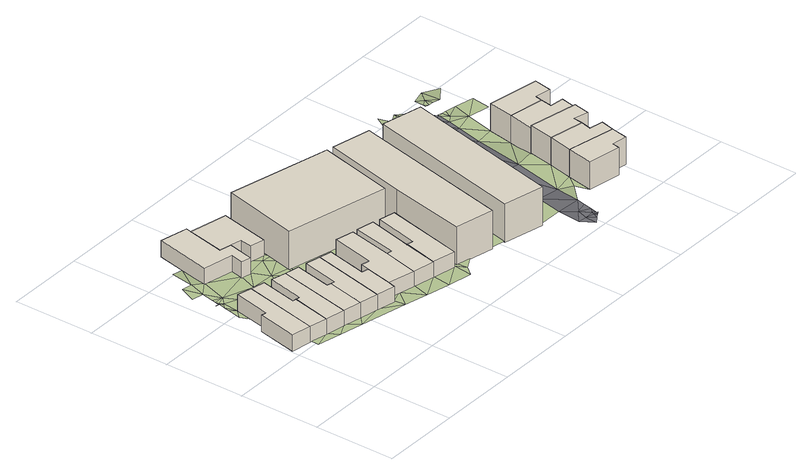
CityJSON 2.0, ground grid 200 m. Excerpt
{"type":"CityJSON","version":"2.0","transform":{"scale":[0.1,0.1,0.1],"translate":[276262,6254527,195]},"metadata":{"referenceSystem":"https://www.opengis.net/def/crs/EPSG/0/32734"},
"CityObjects":{
"building1":{"type":"Building","attributes":{"address":"7 Wright Street Woodstock Cape Town","building":"house","building:levels":1,"building_height":4.1,"roof_height":10.92,"ground_height":6.82,"plus_code":"4FRW3CCW+X24"},"geometry":[{"type":"Solid","lod":"1","boundaries":[[[[0,1,2,3]],[[1,4,5,2]],[[4,6,7,5]],[[6,8,9,7]],[[8,10,11,9]],[[10,0,3,11]],[[3,2,5,7,9,11]],[[10,8,6,4,1,0]]]]}]},
"building2":{"type":"Building","attributes":{"address":"9 Wright Street Woodstock Cape Town","building":"house","building:levels":1,"building_height":4.1,"roof_height":10.92,"ground_height":6.82,"plus_code":"4FRW3CCW+X29"},"geometry":[{"type":"Solid","lod":"1","boundaries":[[[[6,4,5,7]],[[4,12,13,5]],[[12,14,15,13]],[[14,16,17,15]],[[16,18,19,17]],[[18,6,7,19]],[[7,5,13,15,17,19]],[[18,16,14,12,4,6]]]]}]},
"building3":{"type":"Building","attributes":{"address":"11 Wright Street Woodstock Cape Town","building":"house","building:levels":1,"building_height":4.1,"roof_height":10.92,"ground_height":6.82,"plus_code":"4FRW3CCW+W3V"},"geometry":[{"type":"Solid","lod":"1","boundaries":[[[[14,12,13,15]],[[12,20,21,13]],[[20,22,23,21]],[[22,24,25,23]],[[24,26,27,25]],[[26,14,15,27]],[[15,13,21,23,25,27]],[[26,24,22,20,12,14]]]]}]},
"building4":{"type":"Building","attributes":{"address":"13 Wright Street Woodstock Cape Town","building":"house","building:levels":1,"building_height":4.1,"roof_height":10.92,"ground_height":6.82,"plus_code":"4FRW3CCW+X3H"},"geometry":[{"type":"Solid","lod":"1","boundaries":[[[[20,28,29,21]],[[28,30,31,29]],[[30,32,33,31]],[[32,34,35,33]],[[34,22,23,35]],[[22,20,21,23]],[[21,29,31,33,35,23]],[[22,34,32,30,28,20]]]]}]},
"building5":{"type":"Building","attributes":{"address":"15 Wright Street Woodstock Cape Town","building":"house","building:levels":1,"building_height":4.1,"roof_height":10.96,"ground_height":6.86,"plus_code":"4FRW3CCW+W4J"},"geometry":[{"type":"Solid","lod":"1","boundaries":[[[[36,37,38,39]],[[37,40,41,38]],[[40,42,43,41]],[[42,44,45,43]],[[44,46,47,45]],[[46,36,39,47]],[[39,38,41,43,45,47]],[[46,44,42,40,37,36]]]]}]},
"building6":{"type":"Building","attributes":{"address":"14 William Street Woodstock Cape Town","building":"house","building:levels":1,"building_height":4.1,"roof_height":10.6,"ground_height":6.5,"plus_code":"4FRW3CFW+33G"},"geometry":[{"type":"Solid","lod":"1","boundaries":[[[[48,49,50,51]],[[49,52,53,50]],[[52,54,55,53]],[[54,56,57,55]],[[56,58,59,57]],[[58,60,61,59]],[[60,62,63,61]],[[62,64,65,63]],[[64,48,51,65]],[[51,50,53,55,57,59,61,63,65]],[[64,62,60,58,56,54,52,49,48]]]]}]},
"building7":{"type":"Building","attributes":{"address":"17 Wright Street Woodstock Cape Town","building":"house","building:levels":1,"building_height":4.1,"roof_height":10.96,"ground_height":6.86,"plus_code":"4FRW3CCW+X48"},"geometry":[{"type":"Solid","lod":"1","boundaries":[[[[37,66,67,38]],[[66,68,69,67]],[[68,70,71,69]],[[70,72,73,71]],[[72,74,75,73]],[[74,40,41,75]],[[40,37,38,41]],[[38,67,69,71,73,75,41]],[[40,74,72,70,68,66,37]]]]}]},
"building8":{"type":"Building","attributes":{"address":"16 William Street Woodstock Cape Town","building":"house","building:levels":1,"building_height":4.1,"roof_height":10.6,"ground_height":6.5,"plus_code":"4FRW3CFW+347"},"geometry":[{"type":"Solid","lod":"1","boundaries":[[[[52,49,50,53]],[[49,48,51,50]],[[48,76,77,51]],[[76,78,79,77]],[[78,80,81,79]],[[80,82,83,81]],[[82,52,53,83]],[[53,50,51,77,79,81,83]],[[82,80,78,76,48,49,52]]]]}]},
"building9":{"type":"Building","attributes":{"address":"19 Wright Street Woodstock Cape Town","building":"house","building:levels":1,"building_height":4.1,"roof_height":10.96,"ground_height":6.86,"plus_code":"4FRW3CCW+X52"},"geometry":[{"type":"Solid","lod":"1","boundaries":[[[[68,84,85,69]],[[84,86,87,85]],[[86,88,89,87]],[[88,90,91,89]],[[90,92,93,91]],[[92,94,95,93]],[[94,70,71,95]],[[70,68,69,71]],[[69,85,87,89,91,93,95,71]],[[70,94,92,90,88,86,84,68]]]]}]},
"building10":{"type":"Building","attributes":{"address":"21 Wright Street Woodstock Cape Town","building":"house","building:levels":1,"building_height":4.1,"roof_height":10.96,"ground_height":6.86,"plus_code":"4FRW3CCW+X59"},"geometry":[{"type":"Solid","lod":"1","boundaries":[[[[84,96,97,85]],[[96,98,99,97]],[[98,100,101,99]],[[100,102,103,101]],[[102,104,105,103]],[[104,86,87,105]],[[86,84,85,87]],[[85,97,99,101,103,105,87]],[[86,104,102,100,98,96,84]]]]}]},
"building11":{"type":"Building","attributes":{"address":"23 Wright Street Woodstock Cape Town","building":"house","building:levels":1,"building_height":4.1,"roof_height":11.09,"ground_height":6.99,"plus_code":"4FRW3CCW+X63"},"geometry":[{"type":"Solid","lod":"1","boundaries":[[[[106,107,108,109]],[[107,110,111,108]],[[110,112,113,111]],[[112,114,115,113]],[[114,116,117,115]],[[116,106,109,117]],[[109,108,111,113,115,117]],[[116,114,112,110,107,106]]]]}]},
"building12":{"type":"Building","attributes":{"address":"Wex 2 18 William Street Woodstock Cape Town","building":"residential","building:levels":3,"building:flats":"45","residential":"student","operator":"Signatura","building_height":9.7,"roof_height":16.26,"ground_height":6.56,"plus_code":"4FRW3CFW+25P"},"geometry":[{"type":"Solid","lod":"1","boundaries":[[[[118,119,120,121]],[[119,122,123,120]],[[122,124,125,123]],[[124,118,121,125]],[[121,120,123,125]],[[124,122,119,118]]]]}]},
"building13":{"type":"Building","attributes":{"address":"Station Street Cape Town","building":"commercial","building:levels":3,"building_height":9.7,"roof_height":16.69,"ground_height":6.99,"plus_code":"4FRW3CCW+W6X"},"geometry":[{"type":"Solid","lod":"1","boundaries":[[[[126,127,128,129]],[[127,130,131,128]],[[130,132,133,131]],[[132,134,135,133]],[[134,126,129,135]],[[129,128,131,133,135]],[[134,132,130,127,126]]]]}]},
"building14":{"type":"Building","attributes":{"address":"Station Street Woodstock Cape Town","building":"commercial","building:levels":3,"building_height":9.7,"roof_height":16.82,"ground_height":7.12,"plus_code":"4FRW3CCW+X87"},"geometry":[{"type":"Solid","lod":"1","boundaries":[[[[136,137,138,139]],[[137,140,141,138]],[[140,142,143,141]],[[142,136,139,143]],[[139,138,141,143]],[[142,140,137,136]]]]}]},
"building15":{"type":"Building","attributes":{"address":"13 Station Street Woodstock Cape Town","building":"house","building:levels":2,"building_height":6.9,"roof_height":14.61,"ground_height":7.71,"plus_code":"4FRW3CCW+VCV"},"geometry":[{"type":"Solid","lod":"1","boundaries":[[[[144,145,146,147]],[[145,148,149,146]],[[148,150,151,149]],[[150,152,153,151]],[[152,154,155,153]],[[154,144,147,155]],[[147,146,149,151,153,155]],[[154,152,150,148,145,144]]]]}]},
"building16":{"type":"Building","attributes":{"address":"11 Station Street Woodstock Cape Town","building":"house","building:levels":2,"building_height":6.9,"roof_height":14.61,"ground_height":7.71,"plus_code":"4FRW3CCW+WC7"},"geometry":[{"type":"Solid","lod":"1","boundaries":[[[[156,144,147,157]],[[144,154,155,147]],[[154,158,159,155]],[[158,160,161,159]],[[160,162,163,161]],[[162,156,157,163]],[[157,147,155,159,161,163]],[[162,160,158,154,144,156]]]]}]},
"building17":{"type":"Building","attributes":{"address":"9 Station Street Woodstock Cape Town","building":"house","building:levels":2,"building_height":6.9,"roof_height":14.61,"ground_height":7.71,"plus_code":"4FRW3CCW+WCP"},"geometry":[{"type":"Solid","lod":"1","boundaries":[[[[164,156,157,165]],[[156,162,163,157]],[[162,166,167,163]],[[166,168,169,167]],[[168,170,171,169]],[[170,164,165,171]],[[165,157,163,167,169,171]],[[170,168,166,162,156,164]]]]}]},
"building18":{"type":"Building","attributes":{"address":"7 Station Street Woodstock Cape Town","building":"house","building:levels":2,"building_height":6.9,"roof_height":14.02,"ground_height":7.12,"plus_code":"4FRW3CCW+XC8"},"geometry":[{"type":"Solid","lod":"1","boundaries":[[[[172,173,174,175]],[[173,176,177,174]],[[176,178,179,177]],[[178,180,181,179]],[[180,182,183,181]],[[182,172,175,183]],[[175,174,177,179,181,183]],[[182,180,178,176,173,172]]]]}]},
"building19":{"type":"Building","attributes":{"address":"5 Station Street Woodstock Cape Town","building":"house","building:levels":2,"building_height":6.9,"roof_height":14.02,"ground_height":7.12,"plus_code":"4FRW3CCW+XCQ"},"geometry":[{"type":"Solid","lod":"1","boundaries":[[[[184,172,175,185]],[[172,182,183,175]],[[182,186,187,183]],[[186,188,189,187]],[[188,190,191,189]],[[190,184,185,191]],[[185,175,183,187,189,191]],[[190,188,186,182,172,184]]]]}]},
"terrain1":{"type":"TINRelief","geometry":[{"type":"CompositeSurface","lod":"1","boundaries":[[[192,193,194]],[[193,192,195]],[[196,197,8]],[[196,8,198]],[[199,193,195]],[[198,8,200]],[[201,202,203]],[[202,201,204]],[[204,205,202]],[[200,8,206]],[[205,204,207]],[[200,206,208]],[[207,209,205]],[[209,207,210]],[[206,210,208]],[[210,211,209]],[[211,212,209]],[[211,210,206]],[[213,199,195]],[[206,8,214]],[[215,212,211]],[[215,211,206]],[[216,212,215]],[[8,6,214]],[[217,218,219]],[[220,221,222]],[[216,215,220]],[[223,219,218]],[[214,215,206]],[[199,213,224]],[[223,225,219]],[[226,221,220]],[[219,225,227]],[[18,214,6]],[[220,215,228]],[[220,228,226]],[[225,229,227]],[[18,227,229]],[[230,215,214]],[[230,214,18]],[[24,229,225]],[[213,231,224]],[[18,229,24]],[[228,215,232]],[[24,230,18]],[[226,228,233]],[[226,233,234]],[[215,230,232]],[[213,235,231]],[[230,24,22]],[[236,237,238]],[[239,228,232]],[[240,236,238]],[[237,241,238]],[[22,242,230]],[[230,243,232]],[[231,235,244]],[[245,240,238]],[[243,230,242]],[[22,246,247]],[[42,240,245]],[[247,242,22]],[[42,246,240]],[[235,248,244]],[[246,42,247]],[[248,249,244]],[[250,243,242]],[[251,242,247]],[[235,252,248]],[[243,253,254]],[[42,255,247]],[[253,243,250]],[[256,242,251]],[[255,251,247]],[[242,256,250]],[[257,258,259]],[[253,260,254]],[[259,261,257]],[[248,252,262]],[[250,263,253]],[[261,259,264]],[[250,256,265]],[[263,250,265]],[[251,255,266]],[[267,261,264]],[[267,74,261]],[[252,268,262]],[[263,265,269]],[[255,74,266]],[[269,270,263]],[[268,252,271]],[[272,270,269]],[[270,272,273]],[[272,274,273]],[[90,74,267]],[[275,274,272]],[[274,275,276]],[[74,90,266]],[[276,275,277]],[[276,277,278]],[[278,277,279]],[[280,281,282]],[[283,278,279]],[[271,284,268]],[[285,281,280]],[[119,283,279]],[[281,285,286]],[[119,287,283]],[[271,288,284]],[[90,289,266]],[[286,285,290]],[[291,286,290]],[[88,289,90]],[[292,291,290]],[[291,292,88]],[[288,293,284]],[[294,295,296]],[[88,292,102]],[[293,297,284]],[[297,298,284]],[[289,88,102]],[[298,297,299]],[[294,300,295]],[[299,301,298]],[[300,302,295]],[[303,297,293]],[[301,299,304]],[[304,305,301]],[[306,289,102]],[[307,302,300]],[[305,304,308]],[[305,308,309]],[[309,308,310]],[[112,307,300]],[[311,289,306]],[[310,312,309]],[[112,306,307]],[[312,310,313]],[[312,313,314]],[[112,311,306]],[[315,316,317]],[[313,318,314]],[[318,319,314]],[[112,320,311]],[[320,112,321]],[[322,319,318]],[[319,322,323]],[[323,322,324]],[[324,325,323]],[[326,320,321]],[[327,325,324]],[[321,328,326]],[[325,327,329]],[[320,326,330]],[[329,327,331]],[[331,328,329]],[[332,326,328]],[[328,331,332]],[[330,326,333]],[[326,332,333]],[[330,333,334]],[[335,330,334]],[[334,336,335]],[[336,337,335]],[[338,339,340]],[[341,317,342]],[[340,339,343]],[[337,336,344]],[[344,345,337]],[[344,346,345]],[[346,347,345]],[[343,339,348]],[[349,341,342]],[[347,346,350]],[[348,351,343]],[[350,352,347]],[[126,352,350]],[[352,126,349]],[[341,349,353]],[[351,348,354]],[[349,126,355]],[[353,349,355]],[[354,356,351]],[[134,355,126]],[[357,353,355]],[[358,359,360]],[[356,354,136]],[[359,358,361]],[[134,357,355]],[[134,356,136]],[[362,361,358]],[[134,363,357]],[[361,362,364]],[[136,363,134]],[[365,366,367]],[[142,363,136]],[[144,367,366]],[[368,364,362]],[[144,366,369]],[[364,368,142]],[[156,367,144]],[[367,156,370]],[[142,371,363]],[[372,371,142]],[[142,368,373]],[[370,156,164]],[[142,374,372]],[[373,375,142]],[[374,142,375]],[[172,370,164]],[[172,376,370]],[[377,372,374]],[[378,379,380]],[[374,381,377]],[[374,375,382]],[[374,382,381]],[[382,383,381]],[[184,376,172]],[[379,384,385]],[[376,184,386]],[[385,384,387]],[[385,387,388]],[[388,387,389]],[[386,184,390]],[[391,386,390]],[[391,392,393]],[[391,390,392]],[[393,394,395]],[[392,394,393]],[[394,392,396]],[[397,392,390]],[[397,396,392]],[[398,399,400]],[[401,398,400]],[[402,398,401]],[[401,400,403]],[[403,404,401]],[[390,405,397]],[[406,402,401]],[[407,405,390]],[[404,406,401]],[[406,404,408]]]}]},
"road1":{"type":"Road","attributes":{"highway":"residential","name":"Station Street","surface":"asphalt","lanes":1,"width":5.2,"oneway":"yes"},"geometry":[{"type":"MultiSurface","lod":"1","boundaries":[[[409,410,411]],[[412,413,414]],[[415,413,416]],[[412,417,418]],[[362,370,368]],[[419,420,393]],[[368,370,376]],[[370,362,367]],[[410,418,417]],[[365,358,360]],[[409,421,418]],[[413,422,416]],[[418,410,409]],[[423,416,422]],[[422,418,421]],[[424,422,421]],[[422,424,423]],[[412,418,413]],[[382,375,425]],[[365,360,416]],[[413,415,414]],[[420,419,426]],[[427,428,426]],[[420,426,428]],[[429,382,425]],[[393,420,391]],[[418,422,413]],[[416,423,430]],[[386,373,376]],[[373,368,376]],[[386,391,431]],[[358,365,367]],[[428,429,425]],[[425,420,428]],[[391,420,431]],[[431,373,386]],[[431,420,425]],[[425,375,431]],[[431,375,373]],[[367,362,358]],[[365,416,430]],[[415,416,360]]]}]}
},
"vertices":[
[212,3179,41],[4,2184,41],[4,2184,451],[212,3179,451],[497,2095,41],[497,2095,451],[893,3974,41],[893,3974,451],[533,4065,41],[533,4065,451],[341,3152,41],[341,3152,451],
[931,1994,41],[931,1994,451],[1144,2978,41],[1144,2978,451],[1059,2991,41],[1059,2991,451],[1250,3900,41],[1250,3900,451],
[1421,1912,41],[1421,1912,451],[1809,3767,41],[1809,3767,451],[1442,3854,41],[1442,3854,451],[1247,2956,41],[1247,2956,451],
[1879,1815,41],[1879,1815,451],[2087,2758,41],[2087,2758,451],[1982,2788,41],[1982,2788,451],[2171,3693,41],[2171,3693,451],
[1879,1815,45],[2334,1720,45],[2334,1720,455],[1879,1815,455],[2740,3569,45],[2740,3569,455],[2370,3654,45],[2370,3654,455],[2169,2740,45],[2169,2740,455],[2087,2758,45],[2087,2758,455],
[2014,5377,9],[1715,5440,9],[1715,5440,419],[2014,5377,419],[1910,6365,9],[1910,6365,419],[1945,6504,9],[1945,6504,419],[1259,6653,9],[1259,6653,419],[958,5269,9],[958,5269,419],[1703,5108,9],[1703,5108,419],[1635,4795,9],[1635,4795,419],[1876,4743,9],[1876,4743,419],
[2795,1620,45],[2795,1620,455],[2851,1807,45],[2851,1807,455],[2998,2474,45],[2998,2474,455],[2830,2510,45],[2830,2510,455],[3048,3502,45],[3048,3502,455],
[2292,5319,9],[2292,5319,419],[2231,5026,9],[2231,5026,419],[2599,4949,9],[2599,4949,419],[2856,6166,9],[2856,6166,419],
[3519,1661,45],[3519,1661,455],[3728,2535,45],[3728,2535,455],[3949,3611,45],[3949,3611,455],[3490,3711,45],[3490,3711,455],[3254,2646,45],[3254,2646,455],[3046,2692,45],[3046,2692,455],
[4062,1549,45],[4062,1549,455],[4250,2401,45],[4250,2401,455],[4513,3512,45],[4513,3512,455],[4070,3597,45],[4070,3597,455],[3857,2508,45],[3857,2508,455],
[4062,1549,58],[4630,1426,58],[4630,1426,468],[4062,1549,468],[5057,3363,58],[5057,3363,468],[4655,3451,58],[4655,3451,468],[4415,2365,58],[4415,2365,468],[4250,2401,58],[4250,2401,468],
[5491,5490,15],[2936,6083,15],[2936,6083,985],[5491,5490,985],[2494,4197,15],[2494,4197,985],[5050,3605,15],[5050,3605,985],
[5598,5417,58],[5109,3344,58],[5109,3344,1028],[5598,5417,1028],[4726,1457,58],[4726,1457,1028],[5705,1243,58],[5705,1243,1028],[6579,5202,58],[6579,5202,1028],
[6948,5114,71],[6057,1177,71],[6057,1177,1041],[6948,5114,1041],[7062,952,71],[7062,952,1041],[7952,4889,71],[7952,4889,1041],
[8828,1599,130],[8708,954,130],[8708,954,820],[8828,1599,820],[9518,813,130],[9518,813,820],[9563,999,130],[9563,999,820],[9937,947,130],[9937,947,820],[10013,1357,130],[10013,1357,820],
[8950,2183,130],[8950,2183,820],[10091,1692,130],[10091,1692,820],[9743,1757,130],[9743,1757,820],[9810,2019,130],[9810,2019,820],
[9071,2803,130],[9071,2803,820],[9841,2254,130],[9841,2254,820],[10203,2164,130],[10203,2164,820],[10281,2561,130],[10281,2561,820],
[9191,3438,71],[9071,2803,71],[9071,2803,761],[9191,3438,761],[10281,2561,71],[10281,2561,761],[10358,2958,71],[10358,2958,761],[10010,2999,71],[10010,2999,761],[10058,3286,71],[10058,3286,761],
[9301,4057,71],[9301,4057,761],[10090,3464,71],[10090,3464,761],[10492,3393,71],[10492,3393,761],[10571,3835,71],[10571,3835,761],
[493,1865,88],[931,1994,88],[497,2095,88],[1076,1736,88],[354,3865,41],[451,3674,41],[426,4190,41],[1421,1912,88],[461,4353,41],[424,4532,41],[441,4538,41],[416,4543,41],[448,4526,41],[465,4532,41],[581,4454,41],[473,4520,41],[479,4434,41],[489,4527,41],[497,4515,41],[526,4542,41],[510,4625,41],[1659,1606,88],[897,4318,41],[742,4625,41],[531,4723,41],[1059,2991,88],[1144,2978,88],[1100,3186,88],[595,5022,41],[485,5494,41],[304,5083,41],[1247,2956,88],[1879,1815,88],[1357,3463,41],[736,5438,41],[1168,3508,41],[958,5269,41],[1299,3685,41],[1458,4341,41],[2334,1720,94],[1635,4795,41],[1108,5961,9],[872,6037,9],[2825,1347,94],[1982,2788,94],[2087,2758,94],[2212,2935,94],[1703,5108,41],[2089,3302,94],[2169,2740,94],[2051,4318,45],[1876,4743,41],[2795,1620,94],[2255,3130,94],[2171,3693,45],[2325,3950,45],[3128,1746,94],[2851,1807,94],[2379,4820,45],[2494,4197,45],[3408,1218,94],[2231,5026,45],[2014,5377,45],[2740,3568,45],[2585,4587,45],[2829,2510,94],[2998,2474,94],[3046,2692,94],[2292,5319,45],[2939,3006,94],[3519,1661,94],[2598,4949,45],[3254,2646,94],[2631,4781,45],[3274,4017,45],[3372,3179,94],[4062,1549,94],[2677,4976,45],[2631,5101,45],[3991,1089,94],[2741,5253,45],[2663,5253,45],[2695,5405,45],[2806,5529,45],[2727,5558,45],[2839,5668,45],[2773,5775,45],[2871,5806,45],[3856,2507,94],[3768,2731,94],[3728,2535,94],[2815,5971,15],[4630,1426,106],[3925,2856,94],[3809,2927,94],[2856,6166,15],[4574,959,106],[4053,3836,45],[3993,3205,94],[3869,3219,94],[4031,3401,94],[4762,1184,106],[4415,2365,106],[4316,2679,94],[4250,2401,94],[4725,1457,106],[4673,1621,106],[4765,1653,106],[4535,2908,106],[4705,1766,106],[4381,2956,94],[5116,1372,106],[4805,1849,106],[4737,1910,106],[4513,3512,58],[4447,3234,106],[4845,2045,106],[4790,2152,106],[4885,2241,106],[4660,3695,58],[4844,2394,106],[4941,2517,106],[4907,2684,106],[3836,6474,15],[3575,5935,15],[4213,5787,45],[4997,2793,106],[4939,2828,106],[4855,3650,58],[4862,3406,106],[5025,2931,106],[4971,2973,106],[5053,3069,106],[5014,3168,106],[5014,3483,58],[5081,3207,106],[5057,3363,106],[5036,3266,106],[5049,3605,58],[5109,3344,106],[5128,3425,58],[5147,3506,58],[5185,3668,58],[5141,3994,58],[5262,3991,58],[5186,4189,58],[6057,1177,106],[6234,1957,106],[5705,1243,106],[5030,6213,21],[4852,5639,58],[5924,2233,106],[5338,4315,58],[5232,4384,58],[5414,4638,58],[5361,4937,58],[6368,2551,106],[5491,5490,58],[5506,5027,58],[6142,3223,106],[5426,5214,58],[5626,6082,21],[6503,3146,106],[5744,5743,58],[6360,4212,58],[6223,5952,21],[7767,1579,130],[7062,952,130],[7629,946,130],[7331,2141,130],[8044,2846,130],[7416,5691,71],[7599,3329,130],[8142,860,195],[8601,1307,130],[8280,1490,130],[8322,4114,71],[8708,953,130],[8555,2749,130],[7828,5601,71],[8219,5515,71],[8460,4747,71],[8417,5253,71],[8529,5064,71],[8831,4008,71],[8414,5472,71],[8099,5972,25],[8310,5925,71],[8277,6277,25],[8512,5451,71],[8599,5381,71],[8609,5429,71],[8505,5882,71],[8603,6092,25],[8968,4637,71],[8603,5861,71],[8712,5888,71],[8701,5839,71],[9447,4748,89],[9037,4952,71],[9215,5076,71],[9106,5267,71],[9214,5293,71],[9117,5315,71],[9312,5270,71],[9579,5209,89],[9219,5774,71],[9208,5725,71],[9306,5703,71],[9385,5888,71],[9284,6062,25],[9403,5680,89],[9598,5635,89],[10041,5102,89],[9616,6138,44],[9977,4642,89],[9994,5927,44],
[8004,231,195],[7992,198,195],[8034,225,195],[7856,110,195],[7717,297,195],[7688,1,195],[7490,312,195],[7803,565,195],[7950,170,195],[7936,238,195],[9053,5351,71],[8875,5280,71],[8015,280,195],[7943,321,195],[8047,426,195],[8026,329,195],[8720,5284,71],[9015,5410,71],[8908,5579,71],[8767,5489,71],[8683,5435,71],[8090,622,195],[8791,5035,71]
]}
